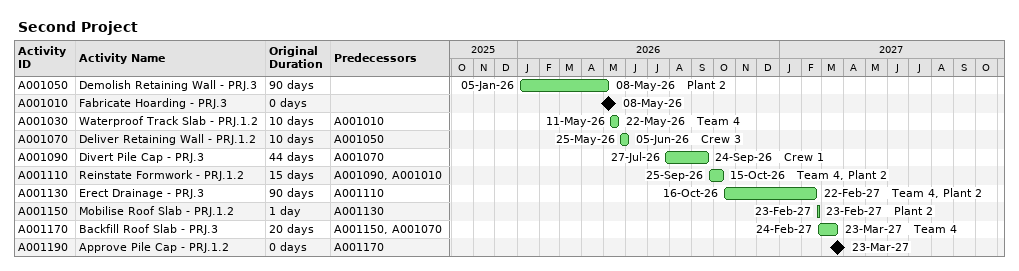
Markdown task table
Second Project

| ID | Task | Original duration | Start | Finish | Predecessors | Resources |
|---|---|---|---|---|---|---|
| A001050 | Demolish Retaining Wall - PRJ.3 | 90d | 2026-01-05 | 2026-05-08 |  | Plant 2 |
| A001010 | Fabricate Hoarding - PRJ.3 | 0d | 2026-05-08 | 2026-05-08 |  |  |
| A001030 | Waterproof Track Slab - PRJ.1.2 | 10d | 2026-05-11 | 2026-05-22 | A001010 | Team 4 |
| A001070 | Deliver Retaining Wall - PRJ.1.2 | 10d | 2026-05-25 | 2026-06-05 | A001050 | Crew 3 |
| A001090 | Divert Pile Cap - PRJ.3 | 44d | 2026-07-27 | 2026-09-24 | A001070 | Crew 1 |
| A001110 | Reinstate Formwork - PRJ.1.2 | 15d | 2026-09-25 | 2026-10-15 | A001090, A001010 | Team 4, Plant 2 |
| A001130 | Erect Drainage - PRJ.3 | 90d | 2026-10-16 | 2027-02-22 | A001110 | Team 4, Plant 2 |
| A001150 | Mobilise Roof Slab - PRJ.1.2 | 1d | 2027-02-23 | 2027-02-23 | A001130 | Plant 2 |
| A001170 | Backfill Roof Slab - PRJ.3 | 20d | 2027-02-24 | 2027-03-23 | A001150, A001070 | Team 4 |
| A001190 | Approve Pile Cap - PRJ.1.2 | 0d | 2027-03-23 | 2027-03-23 | A001170 |  |
